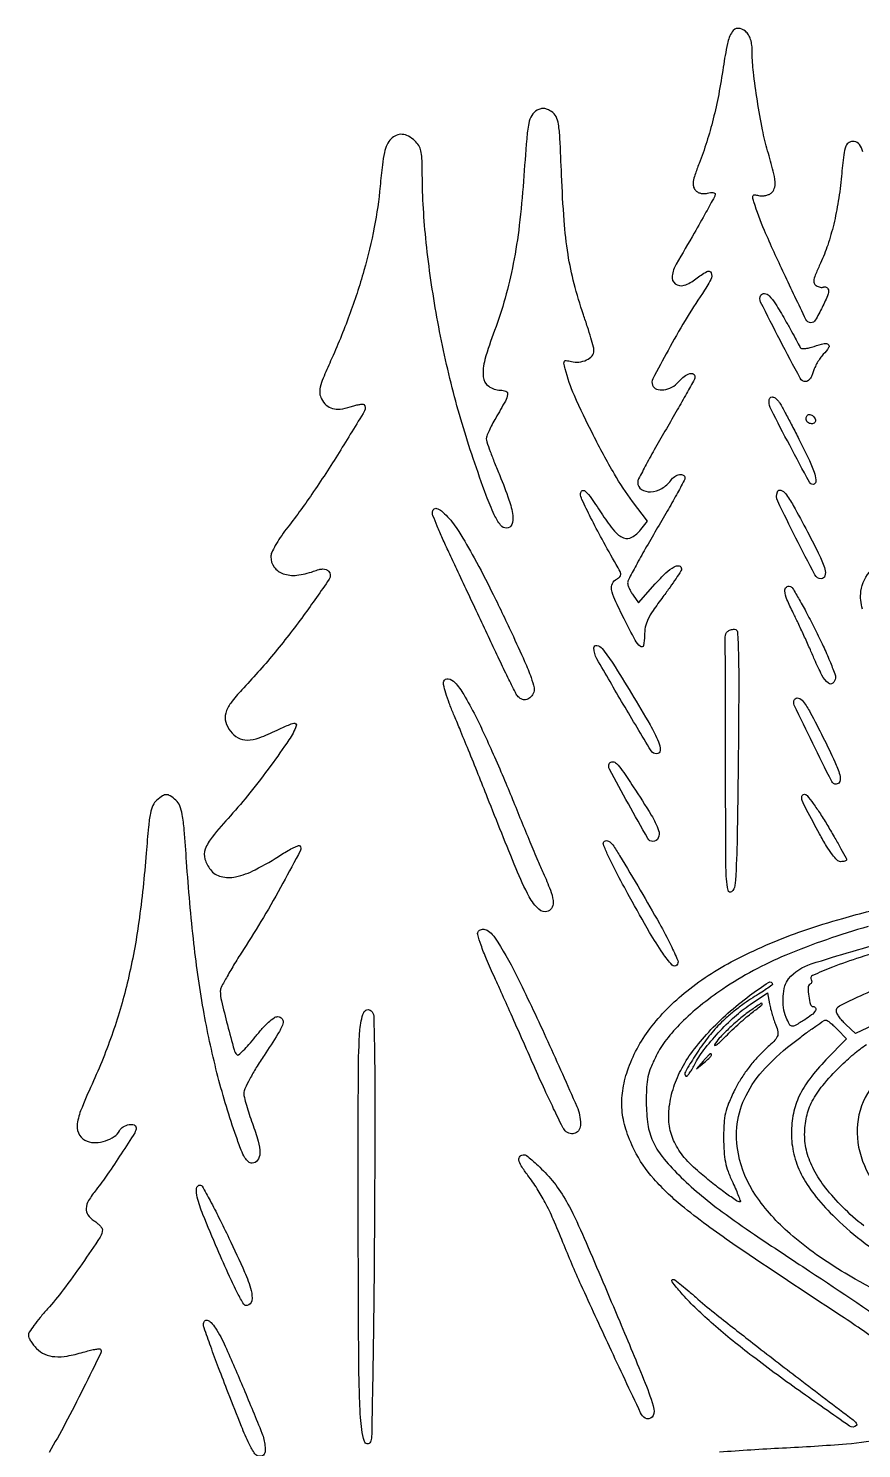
# Model space of a CAD drawing. Extents: x 118 to 879, y 65 to 960.
# Drawn here: x 128 to 375.5, y 509.8 to 931.4 of the extents above; entities that cross this region are included whole.
import ezdxf

# ---------------------------------------------------------------- set-up
doc = ezdxf.new("R2010")
doc.units = 0

msp = doc.modelspace()

# ---------------------------------------------------------------- linework, layer by layer
for points in [[(375.866951, 894.766205, 0.095431), (374.865345, 896.889453, 0.202229), (373.334761, 897.808296, 0.158034), (371.782786, 897.538857, 0.184553), (370.801438, 896.42092, 0.059619), (370.17492, 893.819436, 0.006077), (369.508418, 887.5, -0.016293), (368.57732, 880.120399, -0.019551), (367.206209, 873.257455, -0.02113), (365.434019, 867.06043, -0.029231), (363.293858, 861.690292, 0.008741), (361.881473, 858.529285, 0.05256), (361.354208, 856.810772, 0.125274), (361.414558, 855.7452, 0.179748), (361.989848, 855.006275, 0.042557), (362.584991, 854.705075, 0.047074), (363.202992, 854.521078, 0.052603), (363.753296, 854.471314, 0.135482), (364.133156, 854.582295, -0.129629), (364.456314, 854.680758, -0.100691), (364.820428, 854.620962, -0.088778), (365.170179, 854.41104, -0.07503), (365.4496, 854.081549, -0.239617), (365.579321, 852.526169, -0.018164), (363.790349, 848.55733, -0.0176), (361.721111, 844.724199, -0.266182), (360.457148, 844, -0.287794), (358.958403, 844.940564, -0.002186), (352.460537, 858.546872, -0.007958), (346.644332, 871.389469, -0.027998), (343.506692, 879.896405, -0.019776), (343.152079, 881.241189, -0.213449), (343.2624, 881.779041, -0.276305), (343.710242, 881.973018, -0.031351), (344.839669, 881.752178, 0.064703), (345.754808, 881.635743, 0.04488), (346.794398, 881.732049, 0.045048), (347.794577, 882.011129, 0.067409), (348.590937, 882.442837, 0.158149), (349.570219, 883.798082, 0.098492), (349.798502, 885.762775, 0.044002), (349.253917, 888.961715, 0.007261), (347.575674, 895, -0.023128), (346.053853, 901.235839, -0.009332), (344.532653, 909.866978, -0.009066), (343.350174, 918.402509, -0.02957), (343.005895, 924.095012, 0.024499), (342.892372, 926.351357, 0.051896), (342.539968, 928.063802, 0.0649), (341.913007, 929.408531, 0.067437), (340.968872, 930.52817, 0.185717), (338.812561, 931.360342, 0.260785), (337.049539, 930.376162, 0.08633), (335.642199, 926.844587, 0.015515), (334.397747, 919.845112, -0.010912), (333.039517, 911.775359, -0.014264), (331.427901, 904.468916, -0.015251), (329.50887, 897.696571, -0.016538), (327.226049, 891.23691, 0.009373), (325.968868, 887.835428, 0.046955), (325.483709, 885.865194, 0.090831), (325.528865, 884.520417, 0.12007), (326.064216, 883.422624, 0.078802), (326.761567, 882.810021, 0.075563), (327.62408, 882.4324, 0.070611), (328.612049, 882.312422, 0.056501), (329.675797, 882.454766, -0.031334), (330.566769, 882.619896, -0.054619), (331.317265, 882.628513, -0.08059), (331.826898, 882.493768, -0.296095), (332, 882.227088, -0.125328), (331.775733, 881.346422, -0.001983), (329.265783, 876.78109, -0.00398), (325.783754, 870.622769, -0.001235), (320.451999, 861.418416, 0.095361), (319.206188, 857.866708, 0.273726), (320.154974, 855.539736, 0.248533), (322.779604, 855.110564, 0.085559), (326.272871, 857, -0.037418), (329.507334, 859.173704, -0.443445), (330.785589, 858.753133, -0.233853), (330.70552, 856.815317, -0.022677), (328.192428, 852.680175, 0.012649), (323.079181, 844.634626, 0.010336), (318.010435, 835.785423, 0.004054), (313.466544, 827.29501, 0.215677), (313.361539, 825.500227, 0.217892), (314.581171, 824.304957, 0.118881), (316.705893, 824.071192, 0.093353), (319.151657, 824.863376, 0.089158), (321.186949, 826.5, -0.047603), (322.830431, 828.061933, -0.093357), (324.426638, 828.890205, -0.201231), (325.510419, 828.77634, -0.273789), (326, 827.949277, -0.124945), (325.811448, 827.206514, -0.001642), (323.503125, 822.986037, -0.004604), (320.757757, 818.112107, -0.002992), (317.5, 812.528623, 0.004579), (314.242968, 806.905466, 0.006757), (311.496875, 801.906461, 0.003429), (309.264194, 797.638286, 0.119336), (309, 796.547122, 0.255969), (310.11063, 794.519806, 0.159001), (312.804, 793.823235, 0.111593), (316.18607, 794.812439, 0.112167), (318.806704, 797.158699, -0.085983), (320.000508, 798.344583, -0.108113), (321.43567, 798.943149, -0.180341), (322.528247, 798.747605, -0.265179), (323, 797.920654, -0.124664), (322.807193, 797.159366, -0.001723), (320.503125, 792.937198, -0.004719), (317.757718, 788.056877, -0.003073), (314.5, 782.471377, 0.003778), (311.242612, 776.868306, 0.005694), (308.496875, 771.93245, 0.002476), (306.227967, 767.692114, 0.122193), (306, 766.773229, 0.079599), (306.106395, 766.109139, 0.024813), (306.470066, 765.164062, 0.024102), (306.987751, 764.13257, 0.024422), (307.600226, 763.16037), (309.200452, 760.875728), (314.203125, 766.437864, -0.019), (317.384227, 769.715277, -0.059051), (319.84189, 771.561783, -0.180294), (321.301339, 771.811749, -0.360409), (322, 770.96839, -0.141389), (321.807696, 770.301934, -0.005307), (320.384375, 768.093263, -0.009219), (318.607359, 765.504129, -0.006317), (316.5, 762.629368, 0.009855), (313.545959, 758.539221, 0.040172), (312.008734, 755.888207, 0.061272), (311.254487, 753.633273, 0.050141), (311, 751.101961, -0.05125), (310.699412, 748.177092, -0.563873), (309.798359, 747.859257, -0.098137), (308.243781, 749.752851, -0.006468), (304.973141, 756.053419, -0.008271), (302.176956, 761.851804, -0.061921), (301.250061, 764.754283, -0.160146), (301.488879, 766.550663, -0.15113), (302.75, 767.905054, 0.054353), (303.700428, 768.59752, 0.219886), (303.972354, 769.241296, 0.112319), (303.734799, 770.145474, 0.010196), (302.607097, 772.204744, -0.005336), (298.398919, 779.714969, -0.008743), (295.015184, 786.17376, -0.006083), (292.4376, 791.470071, -0.108303), (292.016709, 793.309017, -0.282629), (292.51571, 794.138365, -0.323593), (293.413991, 794.00475, -0.047988), (295.255921, 791.823755, -0.006771), (298.541086, 786.937061, 0.026624), (302.077462, 782.102735, 0.130119), (304.797309, 780.131241, 0.22637), (307.280645, 780.322353, 0.095851), (309.870956, 782.563077), (311.887073, 785.126154), (307.475579, 790.926888, -0.031859), (302.07126, 799.059915, -0.013101), (295.761013, 810.704741, -0.012598), (290.180151, 822.400927, -0.043973), (287.456019, 830.299371, -0.015704), (287.088807, 831.99866, -0.224453), (287.244021, 832.581729, -0.263519), (287.77286, 832.777001, -0.021078), (289.28606, 832.46434, 0.089582), (291.549205, 832.311987, 0.083584), (293.782521, 832.949959, 0.097139), (295.419028, 834.165111, 0.186732), (296, 835.666496, 0.066342), (295.862767, 836.696228, 0.004801), (295.082761, 839.465184, 0.006656), (294.073453, 842.757196, 0.004984), (292.877483, 846.356825, -0.019387), (290.109625, 855.565814, -0.024405), (288.302414, 864.283834, -0.020319), (287.144421, 874.311715, -0.008608), (286.371315, 887.831995, 0.002265), (285.88756, 898.712374, 0.026824), (285.454921, 902.914507, 0.07796), (284.725768, 905.176476, 0.13158), (283.406734, 906.653067, 0.037631), (282.192012, 907.324284, 0.085183), (281.180217, 907.593041, 0.093381), (280.19636, 907.497755, 0.052204), (279.078865, 907.042207, 0.137886), (277.52405, 905.548243, 0.08592), (276.627907, 903.166652, 0.027349), (276.012279, 898.592648, 0.002024), (275.065332, 886, -0.012201), (273.814608, 872.930911, -0.017928), (272.025669, 861.531546, -0.019861), (269.609645, 851.26998, -0.022449), (266.466385, 841.651032, 0.019918), (263.606583, 833.047195, 0.094583), (263.129658, 827.903911, 0.215363), (264.728722, 825.113592, 0.157832), (268.168615, 824, -0.105286), (269.852317, 823.641484, -0.340705), (270.360577, 822.698735, -0.086109), (269.681681, 820.742767, -0.006101), (266.810675, 815.705994, 0.011206), (265.734435, 813.772256, 0.013944), (264.825636, 811.926684, 0.012236), (264.150321, 810.352331, 0.095473), (264, 809.572269, 0.083757), (264.150975, 808.677321, 0.003992), (265.175, 805.802854, 0.006451), (266.467627, 802.400901, 0.004591), (268, 798.621527, -0.014028), (270.751232, 791.45027, -0.052046), (271.873819, 786.746592, -0.121991), (271.570259, 784.059698, -0.313591), (270.046794, 783, -0.236412), (268.265135, 783.89228, -0.048797), (266.391233, 786.985483, -0.024998), (264.001859, 792.681621, -0.00436), (260.132445, 803.673637, -0.020672), (253.912417, 824.638548, -0.018021), (249.116638, 847.024805, -0.018378), (246.041558, 869.125879, -0.025061), (245.008553, 889.211045, 0.011867), (244.917039, 892.869786, 0.049358), (244.593309, 895.050488, 0.07794), (243.938421, 896.592657, 0.066003), (242.811439, 897.961045, 0.061003), (240.895496, 899.352624, 0.10785), (239.032218, 899.911588, 0.122611), (237.272114, 899.614117, 0.093766), (235.653143, 898.510286, 0.092657), (234.537373, 896.881508, 0.048346), (233.762552, 894.537201, 0.027029), (233.140438, 890.881216, 0.005842), (232.482002, 884.5, -0.025677), (230.736889, 872.334603, -0.020604), (227.656368, 859.469417, -0.019497), (223.314175, 846.153281, -0.017182), (217.779061, 832.632408, 0.006066), (215.547937, 827.510123, 0.040191), (214.675463, 824.862463, 0.084769), (214.55055, 823.051013, 0.098091), (215.054065, 821.398978, 0.082648), (216.497717, 819.524645, 0.120155), (218.31093, 818.509468, 0.101253), (220.625244, 818.348567, 0.046626), (223.582702, 819.027294, -0.015854), (224.979777, 819.439745, -0.022942), (226.238494, 819.707358, -0.019942), (227.260058, 819.834408, -0.2208), (227.636763, 819.69657, -0.345076), (227.864076, 817.82455, -0.003372), (220.287927, 805.480601, -0.010717), (212.214665, 793.121772, -0.015799), (204.561486, 782.662139, 0.017792), (202.815212, 780.255436, 0.020841), (201.339936, 777.851566, 0.020296), (200.273253, 775.74214, 0.107307), (200, 774.483568, 0.159788), (201.005911, 771.416298, 0.154006), (203.646646, 769.485276, 0.10969), (207.726661, 769.045921, 0.059004), (212.67835, 770.200652, -0.02133), (214.32493, 770.717808, -0.061167), (215.51001, 770.884193, -0.091649), (216.403931, 770.734901, -0.10972), (217.12243, 770.27757, -0.361142), (217.346905, 767.851567, -0.007277), (209.714155, 757.055837, -0.015509), (200.786773, 745.576455, -0.01687), (191.40254, 735, 0.028971), (188.108532, 731.101513, 0.09398), (186.623244, 728.074921, 0.137951), (186.63759, 725.400202, 0.097049), (188.016055, 722.706719, 0.101693), (190.313556, 720.765304, 0.130955), (192.989014, 720.114901, 0.082586), (196.558163, 720.789311, 0.022585), (201.860802, 723.010727, -0.00586), (205.255015, 724.568037, -0.049149), (206.854041, 725.098327, -0.27324), (207.449894, 724.906501, -0.280068), (207.560586, 724.297289, -0.057898), (205.405271, 720.178208, -0.00861), (199.991514, 712.513609, -0.010373), (193.797982, 704.415742, -0.015521), (188.028867, 697.631544, 0.012606), (182.596317, 691.318064, 0.082408), (180.522101, 687.702796, 0.163889), (180.430175, 684.790177, 0.093566), (182.07258, 681.634859, 0.165531), (185.244732, 679.573783, 0.115392), (189.548213, 679.494861, 0.067592), (195.375672, 681.598369, 0.022149), (203.288022, 686.188529, -0.013164), (205.164959, 687.322933, -0.020694), (206.839383, 688.186021, -0.015947), (208.214382, 688.771678, -0.29737), (208.654155, 688.679178, -0.329661), (208.849802, 687.37151, -0.002649), (203.581805, 677.581695, -0.00916), (197.807014, 667.432044, -0.010367), (191.889712, 657.916567, 0.007023), (189.250323, 653.734841, 0.009885), (187.023853, 649.927969, 0.006518), (185.275168, 646.699474, 0.121433), (185, 645.58318, 0.058432), (185.339668, 642.686568, 0.005202), (187.115062, 635.551262, 0.00307), (189.087649, 628.148354, 0.126653), (189.902308, 626.720608, 0.390278), (190.418638, 626.691599, 0.01867), (191.828051, 627.941296, 0.022338), (193.524996, 629.714646, 0.013198), (195.395743, 631.970608, -0.015683), (197.469452, 634.446192, -0.026805), (199.369282, 636.358027, -0.029654), (200.990653, 637.657574, -0.155324), (202.066351, 638, -0.242381), (203.375256, 637.325889, -0.244582), (203.579753, 635.873391, -0.055643), (202.117658, 632.854692, -0.006365), (198, 626.5, 0.010529), (195.70365, 622.890585, 0.013728), (193.764859, 619.489518, 0.011332), (192.302367, 616.596037, 0.111555), (192.002108, 615.272829, 0.058746), (192.149437, 614.012963, 0.010474), (192.747838, 611.714711, 0.011193), (193.570047, 609.038261, 0.009891), (194.543724, 606.287605, -0.02154), (196.256965, 601.063978, -0.069502), (196.74793, 597.451243, -0.149071), (196.09787, 595.347326, -0.248738), (194.5, 594.5, -0.174765), (193.361559, 594.910456, -0.084771), (192.339929, 596.100042, -0.042161), (191.231641, 598.358633, -0.008799), (189.699666, 602.5, -0.020708), (184.314346, 620.203471, -0.018833), (180.216455, 638.858815, -0.016815), (177.176787, 659.683753, -0.010808), (174.989811, 684, 0.003113), (174.282928, 693.495356, 0.022843), (173.709845, 698.011884, 0.050712), (172.97721, 700.626252, 0.1226), (171.821568, 702.25, 0.029234), (170.12226, 703.541336, 0.148928), (168.999333, 703.883395, 0.148124), (167.873063, 703.542255, 0.028818), (166.158419, 702.25, 0.113586), (165.011982, 700.713859, 0.054249), (164.264323, 698.351712, 0.025901), (163.679435, 694.383965, 0.004053), (162.996096, 686.5, -0.014664), (160.794582, 666.133796, -0.023427), (157.59562, 648.930475, -0.025765), (153.079793, 633.35616, -0.024146), (146.902198, 617.979566, 0.013254), (143.526369, 610.078673, 0.073713), (142.477055, 605.599728, 0.169427), (143.190563, 602.836542, 0.156025), (145.490513, 601.003607, 0.103379), (147.993786, 600.606576, 0.066299), (150.898152, 601.138494, 0.067689), (153.489194, 602.386003, 0.124516), (155.056293, 604.105184, -0.134423), (156.173448, 605.283783, -0.090181), (157.917506, 605.950301, -0.125776), (159.403295, 605.853476, -0.3246), (160, 605.031182, -0.141051), (159.572067, 603.544422, -0.003257), (155.599115, 597.305223, -0.00805), (151.51003, 591.193215, -0.016946), (148.102172, 586.612495, 0.033657), (145.889911, 583.421631, 0.118958), (145.153157, 581.057759, 0.173095), (145.70026, 579.13682, 0.092891), (147.5, 577.408043, -0.025432), (148.457094, 576.708901, -0.031768), (149.265625, 575.9628, -0.033239), (149.842869, 575.271271, -0.158588), (150, 574.788325, -0.148075), (149.332809, 572.584838, -0.004564), (143.941381, 564.655904, -0.009844), (138.317392, 556.876824, -0.021644), (133.652259, 551.2122, 0.011061), (131.487238, 548.693861, 0.015157), (129.660351, 546.328568, 0.011854), (128.265002, 544.304877, 0.14601), (128, 543.416745, 0.107857), (128.162372, 542.672784, 0.031225), (128.721023, 541.630942, 0.029828), (129.51513, 540.505006, 0.027881), (130.454545, 539.454545, 0.093695), (132.876645, 537.802639, 0.083854), (135.831487, 537.065774, 0.063638), (139.543923, 537.251663, 0.028808), (144.288186, 538.386217, -0.012163), (146.089579, 538.880907, -0.018115), (147.688898, 539.217541, -0.013404), (148.998266, 539.407971, -0.229669), (149.397012, 539.269654, -0.320871), (149.56703, 538.244898, -0.001376), (144.298513, 527.592994, -0.006751), (138.965843, 517.23835, -0.011076), (134.141752, 508.638892, -0.017969)], [(375.775954, 758.981337, -0.111306), (375.308187, 764.26104, -0.161701), (378.414703, 770.62755, -0.086793)], [(381.6948, 540.756541, 0.009946), (368.721756, 549.624069, -0.003529), (338.277492, 569.865489, -0.020783), (322.850001, 581.241401, -0.040581), (313.78772, 589.821136, -0.068647), (307.941377, 598.467515, -0.037614), (305.466721, 604.622554, -0.055942), (304.340742, 610.313967, -0.058032), (304.523521, 615.955693, -0.044534), (305.974522, 621.954331, -0.082), (312.624134, 634.42186, -0.06115), (323.55703, 645.567629, -0.051701), (338.733418, 655.286247, -0.032839), (358.077386, 663.478791, -0.015934), (369.889625, 667.172844, -0.006676), (386.006986, 671.423802, -0.006559)], [(377.409181, 664.729388, 0.028836), (352.975605, 656.254615, 0.051303), (334.246648, 646.167496, 0.020245), (327.549816, 641.212195, 0.027224), (321.938213, 636.170488, 0.030615), (317.524108, 631.170037, 0.048289), (314.459735, 626.341343, 0.019987), (312.874809, 622.876487, 0.045096), (312.025474, 620.120232, 0.040092), (311.630095, 617.06378, 0.012975), (311.527137, 612.5, 0.035059), (312.00626, 605.991359, 0.06975), (313.445948, 601.037796, 0.064833), (316.2722, 596.444609, 0.026741), (321.176859, 591.014046, 0.020076), (327.234204, 585.453936, 0.017209), (334.029811, 580.09147, 0.010689), (343.666888, 573.323282, 0.002518), (360.068564, 562.439525, -0.006274), (387.904444, 543.665647, -0.047085)], [(386.264942, 658.970776, 0.006854), (375.037467, 655.573774, 0.016241), (366.805114, 652.66177, 0.012941), (360.93521, 650.19142, 0.452625), (360.547669, 648.92287, -0.107458), (360.6676, 648.583267, -0.099553), (360.640604, 648.214455, -0.095757), (360.470507, 647.873242, -0.091211), (360.183043, 647.613127, 0.260413), (359.61835, 646.59815, 0.03451), (359.79868, 644.054964, 0.034385), (360.318005, 641.600687, 0.335147), (361.113499, 641, -0.270997), (361.817217, 640.588359, -0.275891), (361.796063, 639.779734, -0.083582), (360.647438, 638.499641, -0.02979), (358.631966, 637.081559, -0.008911), (355.803057, 635.402122, -0.162448), (354.788554, 635.200854, -0.245531), (354.059512, 635.70798, -0.022201), (353.089054, 637.785005, -0.065407), (352.307419, 640.698945, -0.048593), (352.192919, 644.032713, -0.050389), (352.701367, 647.115297, -0.109812), (353.808262, 649.226424, -0.142549), (360.48625, 653.658644, -0.007736), (384.980686, 660.895834, -0.012059)], [(386.069549, 638.863593), (373.639097, 632.971584), (370.819549, 635.672883, -0.022119), (369.740184, 636.802659, -0.026219), (368.828242, 637.963418, -0.026484), (368.174275, 639.005258, -0.127582), (368, 639.677135, -0.282289), (368.955562, 641.234791, -0.011393), (375.182578, 644.223542, -0.016653), (383.208941, 647.535984, -0.009803)], [(395, 548.751435, -0.018132), (370.59578, 561.847789, -0.045955), (354.238441, 573.541152, -0.06527), (344.020151, 585.00624, -0.100187), (338.883052, 597.228132, -0.081921), (338.572395, 606.173012, -0.084958), (341.170099, 614.622485, -0.07251), (346.880565, 622.748831, -0.04166), (355.817363, 630.75, -0.004164), (359.043821, 633.145301, -0.006359), (361.886162, 635.164062, -0.002622), (364.33945, 636.841037, -0.149694), (364.858513, 637, -0.156646), (365.29335, 636.860342, -0.015055), (366.188147, 636.177792, -0.018007), (367.224371, 635.273053, -0.013262), (368.307434, 634.200995), (370.989051, 631.401991), (364.921214, 625.162381, 0.029151), (360.097122, 619.585615, 0.053449), (356.969895, 614.462895, 0.060251), (355.233617, 609.239683, 0.049621), (354.638717, 603.393381, 0.060604), (355.375751, 597.219282, 0.056837), (357.574932, 591.258056, 0.049556), (361.37668, 585.274371, 0.030403), (366.927035, 579.019966, 0.032578), (375.394301, 571.607824, 0.026534), (385.33665, 564.793314, 0.013316)], [(376.165295, 575.913076, -0.031311), (369.865071, 581.498057, -0.027715), (364.77466, 587.215031, -0.047213), (361.283591, 592.570193, -0.055815), (359.256462, 597.768135, -0.065872), (358.578974, 603, -0.053046), (359.154366, 608.269018, -0.066468), (360.826938, 612.886782, -0.054273), (363.95339, 617.569523, -0.023018), (369.068169, 623.135781, -0.019589), (373.159324, 626.889729, -0.030552), (376.988158, 629.75348, -0.024028)], [(380.684028, 619.349473, 0.141474), (375.030316, 610.169362, 0.117287), (374.62287, 599.283904, 0.102537), (379.072379, 588.773159, 0.074545)], [(333.292465, 508.796754, -0.007317), (352, 509.970187, 0.007903), (371.039531, 511.186865, 0.030872), (382.707611, 512.847177, 0.051903)]]:
    msp.add_lwpolyline(points, format="xyb")
for points in [[(352.715146, 844.917865, -0.001659), (354.354241, 842.010956, -0.002361), (355.789888, 839.416328, -0.001312), (356.986578, 837.215554, -0.034765), (357.263212, 836.605804, 0.292575), (357.622865, 836.335151, 0.040247), (358.605461, 836.339661, 0.035804), (359.89661, 836.543547, 0.022649), (361.365067, 836.955468, -0.02174), (364.391556, 837.81037, -0.237771), (365.584688, 837.524649, -0.386915), (365.707741, 836.587277, -0.036608), (364.11908, 834.626755, 0.035662), (363.211733, 833.511336, 0.023304), (362.323385, 832.110016, 0.023448), (361.581672, 830.655308, 0.040848), (361.126524, 829.380698, -0.043519), (360.726268, 828.278408, -0.0542), (360.162926, 827.346205, -0.064145), (359.531032, 826.707442, -0.167205), (358.928053, 826.5, -0.275991), (357.267207, 827.492347, -0.003499), (351.297725, 838.774891, -0.003603), (345.499522, 850.120658, -0.260358), (345.588942, 852.143911, -0.295875), (346.677448, 852.658868, -0.166232), (348.037776, 851.97997, -0.054721), (349.918781, 849.601377, -0.01076)], [(350.76248, 820.75, -0.042956), (351.366412, 819.852805, -0.002431), (352.976489, 816.917752, -0.003714), (354.8522, 813.396516, -0.002714), (356.884925, 809.459367, -0.008082), (360.019265, 803.052874, -0.034386), (361.560433, 799.080548, -0.079386), (361.887634, 796.806649, -0.409673), (361.068362, 796, -0.276123), (359.971852, 796.655524, -0.001601), (354.136929, 807.596111, -0.002891), (348.60427, 818.198237, -0.119359), (348, 820.693487, -0.138249), (348.252197, 821.588164, -0.255562), (348.888969, 821.953489, -0.164206), (349.801488, 821.666153, -0.065571)], [(361.770833, 815.1875, -0.134046), (361.795817, 814.735738, -0.144529), (361.585286, 814.348828, -0.119977), (361.158616, 814.089234, -0.077096), (360.583333, 814, -0.099038), (359.979073, 814.120875, -0.097945), (359.465104, 814.465104, -0.097945), (359.120875, 814.979073, -0.099038), (359, 815.583333, -0.190724), (359.346973, 816.459866, -0.244413), (360.153639, 816.742973, -0.165501), (361.122932, 816.250696, -0.113253)], [(359.423222, 781.913617, -0.007085), (363.073144, 774.740298, -0.042769), (364.586552, 770.850198, -0.138102), (364.608767, 768.843475, -0.339008), (363.507708, 768, -0.277647), (361.629594, 769.130018, -0.004878), (355.958241, 780.084104, -0.005728), (350.581319, 791.032154, -0.205699), (350.472803, 793.78972, -0.396913), (351.500526, 794.284525, -0.155736), (352.906978, 793.288973, -0.035518), (355.20031, 789.748787, -0.004744)], [(252.539023, 786.363393, -0.049128), (255.83967, 782.014685, -0.01178), (260.40659, 774.1753, -0.010762), (265.708592, 764.050916, -0.006527), (271.564218, 751.861726, -0.003744), (275.413375, 743.408674, -0.01927), (277.328089, 738.632577, -0.032425), (278.195455, 735.592384, -0.177966), (277.962654, 733.930218, -0.089182), (276.951671, 732.65227, -0.145997), (275.70845, 732.076573, -0.15668), (274.417226, 732.294379, -0.107093), (273.262464, 733.25, -0.050962), (272.652081, 734.214397, -0.001391), (270.438587, 738.685938, -0.002865), (267.878543, 743.970219, -0.001959), (265.028842, 750, 0.00015), (261.894781, 756.694063, 0.000116), (258.471592, 763.995568, 0.000117), (255.269314, 770.817622, 0.00028), (252.888822, 775.878528, -0.004735), (251.015829, 779.954405, -0.00675), (249.436091, 783.611233, -0.003983), (248.176054, 786.709015, -0.09487), (248, 787.628528, -0.187818), (248.39017, 788.630578, -0.282149), (249.266542, 788.880851, -0.108013), (250.698526, 788.122526, -0.030304)], [(361.709752, 752.917655, -0.007257), (364.075358, 748.015166, -0.010133), (366.037091, 743.560186, -0.006869), (367.541845, 739.801432, -0.118808), (367.712716, 738.5, -0.19016), (366.902873, 736.951221, -0.37651), (365.615608, 736.960254, -0.089801), (363.731535, 739.365573, -0.021132), (361.532209, 744, 0.004439), (360.08447, 747.333596, 0.002883), (358.35487, 751.161796, 0.002899), (356.623087, 754.879648, 0.005504), (355.178908, 757.848668, -0.016528), (353.335014, 761.862029, -0.07295), (352.687956, 764.375351, -0.253022), (353.149999, 765.50162, -0.257367), (354.338677, 765.720441, -0.179332), (354.983636, 765.20246, -0.004218), (356.980531, 761.800756, -0.008789), (359.244048, 757.704404, -0.005787)], [(338.843654, 713.75, -0.002442), (338.49096, 689.472934, -0.014786), (337.874701, 676.901315, -0.211275), (336.89742, 675.090858, -0.563523), (335.832908, 675.5, -0.042924), (335.20687, 682.305784, -0.000942), (335.072568, 715.481294, -0.000244), (335.013467, 750.753718, -0.199221), (335.666667, 752.333333, -0.082663), (336.024815, 752.58926, -0.03742), (336.561794, 752.804167, -0.035729), (337.175817, 752.950826, -0.04078), (337.777738, 753, -0.396328), (338.624019, 752.204188, -0.008575), (338.898065, 746.022055, -0.008148), (339.00958, 735.748414, -0.00105)], [(307.140108, 733.936686, -0.005204), (312.680534, 724.588136, -0.032647), (315.140566, 719.614359, -0.102554), (315.637729, 717.024434, -0.409903), (314.598082, 716, -0.263089), (312.94279, 716.935747, -0.002001), (304.710532, 730.739373, -0.003247), (296.869794, 744.205818, -0.130932), (296, 747.470415, -0.468318), (296.859508, 748.186809, -0.17706), (298.413319, 747.273023, -0.030915), (301.573428, 742.910328, -0.004916)], [(260.77619, 727.269926, -0.009262), (263.109902, 722.476162, -0.00392), (266.070593, 715.963666, -0.003877), (269.124536, 708.958087, -0.00506), (271.803496, 702.5, 0.001605), (274.343517, 696.255282, 0.001508), (276.976373, 689.896055, 0.001499), (279.344879, 684.271282, 0.005212), (280.924332, 680.656783, -0.01372), (283.043151, 675.573979, -0.060401), (283.835333, 672.430417, -0.131757), (283.568351, 670.476513, -0.204424), (282.364077, 669.309468, -0.289156), (279.593614, 669.861126, -0.08042), (276.786595, 673.547513, -0.025782), (272.861294, 681.91261, -0.002419), (264.381095, 703, 0.001089), (261.618117, 709.923718, 0.00098), (258.726804, 717.082805, 0.000982), (256.10887, 723.492427, 0.003105), (254.320286, 727.771251, -0.011701), (253.015343, 731.050364, -0.016066), (252.00728, 734.059873, -0.01275), (251.32364, 736.573161, -0.152796), (251.38633, 737.564375, -0.364749), (252.735051, 738.309759, -0.160532), (254.644419, 737.234276, -0.052833), (257.325266, 733.587449, -0.014193)], [(364.022979, 720.954161, -0.006488), (367.572833, 713.63718, -0.04172), (369.002194, 709.785312, -0.137515), (368.99949, 707.821816, -0.335863), (367.91406, 707, -0.283533), (366.632184, 707.790454, -0.002208), (360.998195, 719.12622, -0.002332), (355.483538, 730.479373, -0.255631), (355.570293, 732.113737, -0.338342), (356.741745, 732.560996, -0.160037), (358.15209, 731.585387, -0.04062), (360.236445, 728.312282, -0.005295)], [(307.676322, 706.25, -0.007763), (313.01973, 697.81032, -0.051074), (315.178658, 693.304674, -0.192171), (315.099355, 691.035595, -0.297364), (313.512039, 690, -0.269021), (311.990954, 690.882257, -0.003301), (306.21775, 701.131113, -0.003309), (300.581311, 711.453995, -0.267825), (300.634607, 713.217798, -0.28083), (301.55714, 713.686026, -0.177384), (302.689047, 713.168271, -0.046926), (304.410325, 711.111758, -0.00579)], [(365.467287, 694.599119, -0.002603), (367.587904, 690.952588, -0.004045), (369.374766, 687.783755, -0.00128), (370.890602, 685.027349, -0.125714), (371, 684.599119, -0.25096), (370.876791, 684.369104, -0.06457), (370.485937, 684.176281, -0.050027), (369.920366, 684.04423, -0.032503), (369.25, 684.000985, -0.200413), (368.236365, 684.424949, -0.032555), (366.808884, 686.072426, -0.02643), (365.081677, 688.618654, -0.010828), (363, 692.241449, -0.002484), (359.145297, 699.383496, -0.031112), (357.872064, 702.176322, -0.152182), (357.791495, 703.443527, -0.345949), (358.499511, 704, -0.226225), (359.290078, 703.623015, -0.010761), (361.138259, 701.238491, -0.015885), (363.24315, 698.201488, -0.01059)], [(309.756869, 675.5, -0.004312), (315.428662, 665.661207, -0.015085), (318.836607, 659.18091, -0.014713), (320.879174, 654.662416, -0.304317), (320.603535, 653.27194, -0.432019), (319.191737, 653.316182, -0.029745), (316.44806, 656.819472, -0.020346), (312.5431, 662.989749, -0.004873), (306.582087, 673.552106, -0.004146), (302.474581, 681.147076, -0.01624), (300.132239, 685.934834, -0.017923), (298.82191, 689.152891, -0.356006), (299.146406, 690.090484, -0.27549), (300.31921, 690.10917, -0.10547), (301.581506, 688.975253, -0.02313), (303.619304, 685.881862, -0.001173)], [(267.401645, 660.155805, -0.027153), (273.515234, 649.195439, -0.006791), (282.263802, 630.657152, -0.003415), (290.915673, 611.310295, -0.103793), (292, 606.143079, -0.124393), (291.576649, 604.467741, -0.165299), (290.43294, 603.406249, -0.170825), (288.910059, 603.280922, -0.133291), (287.460707, 604.113256, -0.082258), (286.651925, 605.245343, -0.002293), (284.018896, 610.673894, -0.004644), (281.002461, 617.119145, -0.003166), (277.687688, 624.5, 0.000468), (274.273133, 632.214155, 0.000515), (270.950375, 639.68125, 0.000479), (268.097754, 646.057688, 0.00261), (266.532182, 649.5, -0.007501), (264.082074, 655.030127, -0.017616), (262.461979, 659.246733, -0.015352), (261.479933, 662.41135, -0.2702), (261.742924, 663.409591, -0.177376), (262.92498, 663.957868, -0.152423), (264.269393, 663.658193, -0.08873), (265.771817, 662.39571, -0.032979)], [(349, 647.572404, -0.245117), (348.868313, 647.319922, -0.002909), (347.284521, 646.228315, -0.007935), (345.398677, 644.987976, -0.005004), (343.160072, 643.597239, 0.020707), (340.598361, 641.892026, 0.012702), (337.719629, 639.684864, 0.012728), (334.977012, 637.351394, 0.022091), (332.840164, 635.260209, 0.025697), (329.328437, 631.09636, 0.020061), (325.94262, 626.243135, 0.011465), (323.140638, 621.632698, 0.339334), (323.308744, 620.357922, 0.418373), (323.634836, 620.360235, 0.030493), (324.282731, 621.113633, 0.028409), (325.047199, 622.249285, 0.015985), (325.849671, 623.70533, -0.046266), (328.630985, 628.10038, -0.022583), (332.918356, 633.171644, -0.022446), (337.789754, 637.980347, -0.035188), (342.424346, 641.604762), (347.5, 645.027835), (348.142124, 641.763918, 0.015288), (348.478764, 640.291903, 0.009052), (348.965376, 638.557309, 0.009053), (349.514182, 636.842337, 0.015357), (350.042976, 635.431176, -0.051201), (350.622776, 633.466211, -0.162283), (350.437783, 632.125809, -0.08261), (349.384449, 630.662018, -0.007543), (346.142131, 627.536178, 0.025864), (343.796276, 625.102648, 0.020175), (341.500951, 622.234982, 0.020041), (339.425717, 619.166012, 0.024262), (337.74128, 616.126029, 0.016369), (336.00477, 612.286404, 0.041665), (335.07652, 609.37572, 0.041073), (334.63656, 606.327263, 0.015527), (334.506559, 602.021027, 0.015413), (334.636215, 597.931611, 0.034466), (335.043514, 594.850299, 0.037501), (335.843771, 592.017174, 0.021766), (337.201235, 588.75, -0.007242), (338.193655, 586.544465, -0.012716), (338.941003, 584.689062, -0.007055), (339.47962, 583.182603, -0.514292), (339.349047, 583, -0.15262), (338.333522, 583.317371, -0.005891), (335.085425, 585.624402, -0.010234), (331.338496, 588.471862, -0.007533), (327.301843, 591.772149, -0.040656), (322.830219, 596.210837, -0.065467), (319.905619, 600.70328, -0.072666), (318.43446, 605.438063, -0.064847), (318.29706, 610.589294, -0.04869), (319.476009, 616.400813, -0.044707), (321.778004, 622.052311, -0.040579), (325.283448, 627.677617, -0.028426), (330.068861, 633.414459, -0.023214), (335.805966, 639.003392, -0.020944), (342.230706, 644.241634, -0.016654), (347.880523, 648.180547, -0.59479)], [(342.5, 639.799567, 0.019347), (339.237113, 637.279438, 0.016145), (335.969539, 634.363248, 0.015526), (333.213092, 631.57032, 0.062466), (331.816935, 629.627044, 0.584809), (331.935291, 629.438311, 0.151704), (332.375432, 629.598365, 0.026732), (333.538503, 630.584669, 0.008706), (335.149012, 632.159523, -0.008319), (337.07077, 634.041646, -0.006204), (339.250022, 636.05534, -0.006274), (341.352027, 637.902582, -0.014163), (343, 639.235522, 0.003102), (345.885058, 641.465326, 0.432222), (345.920512, 641.855302, 0.379897), (345.496003, 641.906231, 0.003065)], [(230.78583, 576.067677, -0.001212), (230.589236, 551.95611, -0.001938), (230.29159, 531.365193, -0.00036), (229.945534, 513.202799, -0.105067), (229.606692, 511.75, -0.698692), (227.791567, 511.909052, -0.052989), (226.658067, 519.031631, -0.011591), (226.123143, 537.627078, -0.001199), (225.983813, 581.440405, -0.000901), (226.024377, 621.195035, -0.015583), (226.465486, 634.169511, -0.080403), (227.623951, 639.216955, -0.507165), (229.788611, 639.760474, -0.215857), (230.577001, 638.140323, -0.003009), (230.819018, 626.975938, -0.004613), (230.929569, 609.779383, -0.000733)], [(328.404988, 624.75), (326.5, 622.5), (328.75, 624.404988, 0.010402), (330.102181, 625.598996, 0.048385), (330.795506, 626.373826, 0.197337), (330.898791, 626.789444, 0.372044), (330.654988, 627, 0.191119), (330.44834, 626.918017, 0.007508), (329.851732, 626.339062, 0.012381), (329.159969, 625.612165, 0.008332)], [(281.463332, 591.75, -0.041225), (285.581017, 586.722086, -0.034821), (289.082538, 580.80285, -0.014793), (293.646708, 570.980435, -0.00153), (303.636466, 547.505777, -0.003102), (311.215707, 529.227412, -0.031985), (313.805784, 521.487499, -0.25135), (313.242159, 519.117944, -0.36796), (311.231977, 518.835468, -0.142015), (309.858176, 520.392089, -0.000667), (300.613972, 540.047623, -0.003452), (292.20171, 558.323648, -0.01027), (286.78335, 571, 0.007425), (283.907101, 577.836404, 0.017398), (281.50651, 582.832929, 0.021633), (279.127739, 586.93089, 0.020677), (276.36987, 590.872191, -0.021355), (274.419842, 593.667051, -0.09683), (273.698565, 595.507899, -0.262998), (274.05996, 596.54947, -0.182608), (275.25242, 597, -0.166213), (275.921578, 596.771235, -0.010731), (277.544809, 595.457813, -0.014725), (279.436031, 593.761238, -0.010388)], [(187.561981, 572.271627, -0.006608), (192.223306, 562.177995, -0.038859), (194.176995, 556.685316, -0.104855), (194.344812, 553.643273, -0.317275), (192.980273, 552.231238, -0.311558), (191.974962, 552.675379, -0.016415), (190.141537, 555.893126, -0.015733), (187.703557, 560.893876, -0.004263), (184.163562, 568.958573, -0.004458), (179.856462, 579.255193, -0.031622), (178.133005, 584.386289, -0.097209), (177.956933, 587.009804, -0.377545), (179.081374, 588, -0.273099), (179.623852, 587.679819, -0.002474), (181.96993, 583.37979, -0.007498), (184.610734, 578.301216, -0.004667)], [(326.866161, 554.174448, 0.012627), (332.465339, 549.502533, 0.002267), (343.154722, 541.110521, 0.002223), (356.753343, 530.630568, 0.001344), (372.949773, 518.331761, -0.03802), (373.502482, 517.844277, -0.061462), (373.881125, 517.345417, -0.086795), (374.040831, 516.912371, -0.246191), (373.947834, 516.614501, -0.362891), (371.942062, 516.435163, -0.00254), (356.910586, 526.988709, -0.009402), (342.333271, 537.752155, -0.016792), (330.827485, 547.217385, -0.012458), (325.92066, 551.760185, -0.018997), (321.918264, 555.962832, -0.018353), (319.194662, 559.287765, -0.620145), (319.548067, 560, -0.166449), (319.998689, 559.845715, -0.003145), (321.980012, 558.288744, -0.007297), (324.274239, 556.407083, -0.004775)], [(183.575543, 545.525051, -0.040878), (186.495751, 540.158342, -0.004671), (191.958111, 527.496279, -0.003129), (197.382021, 514.36383, -0.077889), (198.27125, 510.565244, -0.026226), (198.305889, 508.99441, -0.11926), (198.065573, 508.118564, -0.185361), (197.51773, 507.658016, -0.083313), (196.575983, 507.5, -0.25395), (195.279097, 508.204095, -0.030097), (193.606066, 511.154433, -0.018204), (191.286639, 516.358461, -0.003158), (187.325983, 526.374764, -0.002293), (184.518374, 533.707866, -0.003484), (182.152007, 540.109042, -0.001318), (180.172281, 545.626687, -0.085673), (180, 546.624764, -0.162253), (180.341358, 547.649005, -0.316411), (181.121799, 547.902884, -0.132185), (182.292256, 547.16706, -0.041694)]]:
    msp.add_lwpolyline(points, format="xyb", close=True)

doc.saveas('drawing.dxf')
